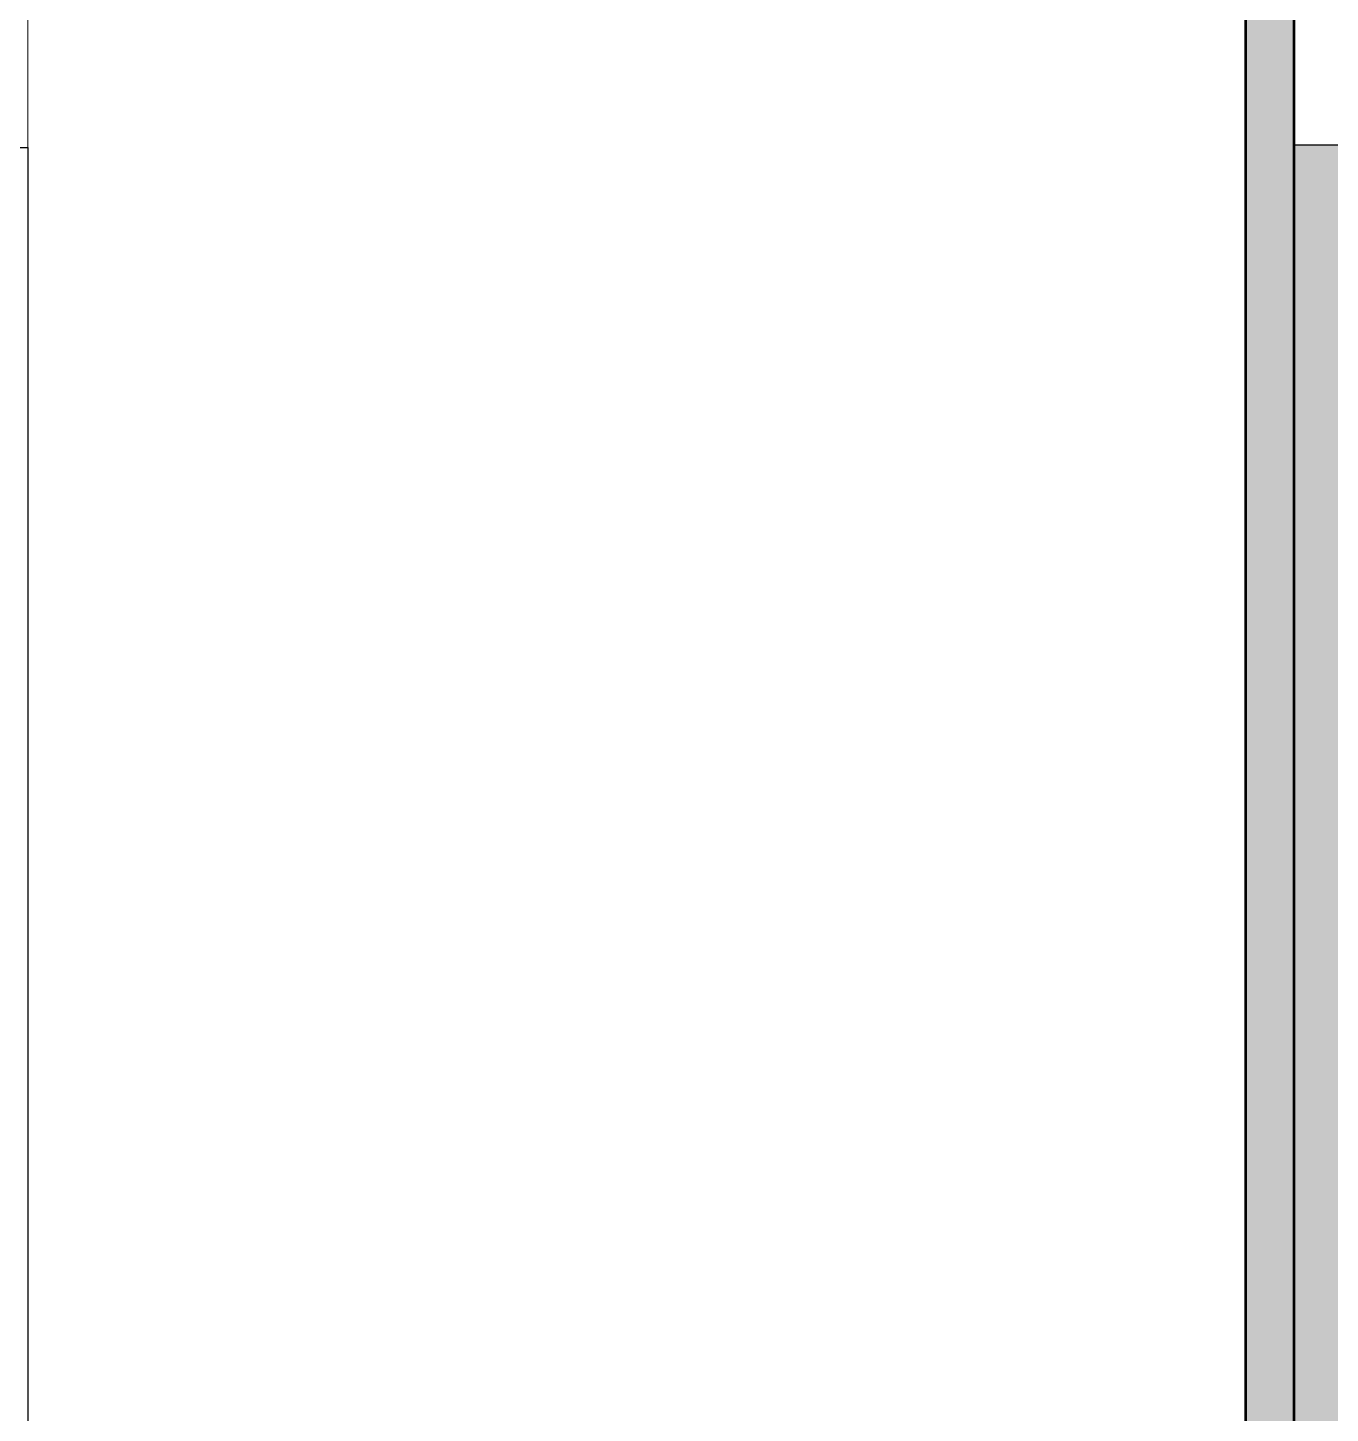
# Model space of a CAD drawing. Header units: millimetres. Extents: x 35877 to 3066687, y -650199 to -40525.
# Drawn here: x 147834.94 to 147861.95, y -179461.06 to -179432.33 of the extents above; entities that cross this region are included whole.
import ezdxf

# ---------------------------------------------------------------- set-up
doc = ezdxf.new("R2010")
doc.units = ezdxf.units.MM
doc.header["$MEASUREMENT"] = 0
doc.linetypes.add('DASHED', pattern=[0.75, 0.5, -0.25])
for name, color, linetype, lineweight in [('A8_FURNITURE', 32, 'Continuous', 30), ('el', 7, 'Continuous', 20), ('Elevation 4.5', 206, 'Continuous', 5), ('furniture dimensions', 1, 'DASHED', 0), ('NAME PLATE', 7, 'Continuous', 25), ('wall', 7, 'Continuous', 30)]:
    doc.layers.add(name, color=color, linetype=linetype, lineweight=lineweight)

msp = doc.modelspace()

# ---------------------------------------------------------------- hatches: boundary and pattern name
at = {"layer": 'Elevation 4.5', "lineweight": 0, "true_color": 0x636466, "transparency": 33554687}
h = msp.add_hatch(color=251, dxfattribs=at)
h.dxf.hatch_style = 1
h.paths.add_polyline_path([(147909.1989, -179434.7539), (147861.1989, -179434.7539), (147861.1989, -179494.549), (147861.1989, -179500.7539), (147909.1989, -179500.7539)])
h.paths.add_polyline_path([(147907.9729, -179436.2539), (147907.9729, -179499.2539), (147862.6989, -179499.2539), (147862.6989, -179436.2539)], flags=16)
at = {"layer": 'NAME PLATE', "lineweight": 0, "true_color": 0x000000, "transparency": 33554687}
h = msp.add_hatch(color=18, dxfattribs=at)
h.dxf.hatch_style = 1
h.set_gradient(color1=(153, 155, 55), color2=(229, 232, 120), name='INVCYLINDER')
edge = h.paths.add_edge_path()
edge.add_arc((147848.833, -179489.0178), 5.0217, 355.90198, 450)
edge.add_line((147848.833, -179483.996), (147834.9489, -179483.996))
edge.add_line((147834.9489, -179483.996), (147834.9489, -179484.996))
edge.add_line((147834.9489, -179484.996), (147848.833, -179484.996))
edge.add_arc((147848.833, -179489.0178), 4.0217, -4.57949, 90, ccw=False)
edge.add_line((147852.8419, -179489.3389), (147852.8419, -179502.3387))
edge.add_arc((147857.0204, -179502.3387), 4.1785, 180, 360)
edge.add_line((147861.1989, -179502.3387), (147861.1989, -179403.8102))
edge.add_line((147861.1989, -179403.8102), (147860.1989, -179403.8102))
edge.add_line((147860.1989, -179403.8102), (147860.1989, -179502.3387))
edge.add_arc((147857.0204, -179502.3387), 3.1785, -180, 0, ccw=False)
edge.add_line((147853.8419, -179502.3387), (147853.8419, -179489.3766))

# ---------------------------------------------------------------- linework, layer by layer
at = {"layer": 'A8_FURNITURE', "color": 18, "linetype": 'ByBlock', "lineweight": 53, "true_color": 0x000000, "transparency": 33554687, "elevation": -0.0053}
for points in [[(147834.9489, -179484.996), (147848.833, -179484.996, -0.4378222), (147852.8419, -179489.3389), (147852.8419, -179502.3387, 1), (147861.1989, -179502.3387), (147861.1989, -179403.8102)], [(147834.9489, -179483.996), (147848.833, -179483.996, -0.435321), (147853.8419, -179489.3766), (147853.8419, -179502.3387, 1), (147860.1989, -179502.3387), (147860.1989, -179403.8102)]]:
    msp.add_lwpolyline(points, format="xyb", dxfattribs=at)
at = {"layer": 'el', "lineweight": 0, "transparency": 33554559, "elevation": -0.0053}
msp.add_lwpolyline([(147909.1989, -179500.7539), (147861.1989, -179500.7539), (147861.1989, -179434.7539), (147909.1989, -179434.7539)], close=True, dxfattribs=at)
at = {"layer": 'el', "lineweight": 30, "transparency": 33554559, "elevation": -0.0053}
msp.add_lwpolyline([(147909.1989, -179500.7539), (147861.1989, -179500.7539), (147861.1989, -179434.7539), (147909.1989, -179434.7539)], close=True, dxfattribs=at)
at = {"layer": 'furniture dimensions', "color": 32, "linetype": 'ByBlock', "lineweight": 0, "transparency": 33554687, "elevation": -0.0053}
msp.add_lwpolyline([(147834.9489, -179403.8102), (147861.1989, -179403.8102), (147861.1989, -179527.8102), (147834.9489, -179527.8102)], close=True, dxfattribs=at)
at = {"layer": 'wall', "transparency": 33554687, "elevation": -0.0053}
msp.add_lwpolyline([(147786.9489, -179434.8102), (147834.9489, -179434.8102), (147834.9489, -179527.8102), (147786.9489, -179527.8102)], close=True, dxfattribs=at)

doc.saveas('drawing.dxf')
